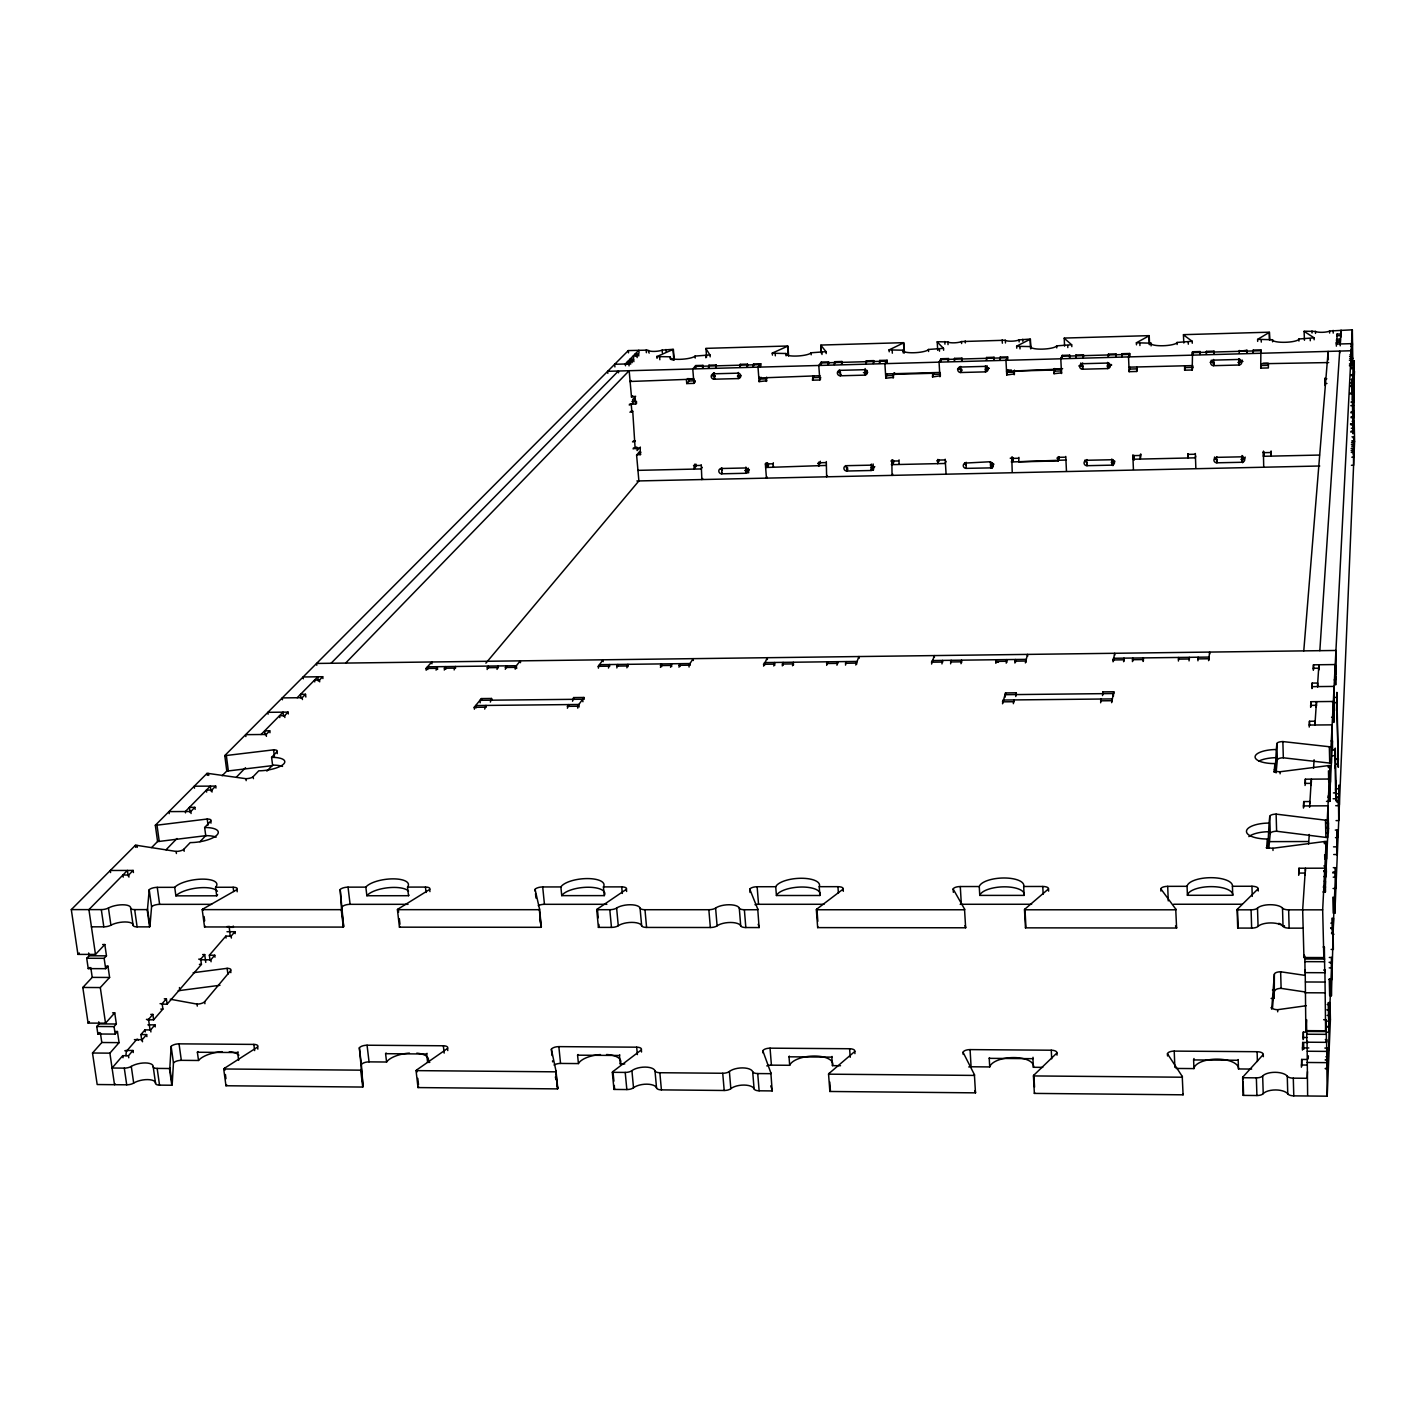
<?xml version="1.0" encoding="UTF-8"?>
<svg xmlns="http://www.w3.org/2000/svg" width="1426" height="1426" viewBox="0 0 1426 1426"><rect width="100%" height="100%" fill="white"/><g stroke="black" fill="none" stroke-linecap="round" stroke-linejoin="round"><path stroke-width="1.5" d="M1327.553 1059.964L1327.731 1069.072L1328.141 1047.682L1327.553 1059.964L1325.128 1059.946M1326.768 1049.5L1329.157 1049.518L1328.836 1021.141L1326.447 1021.141M1327.107 1015.419L1329.46 1015.437L1329.549 1004.51L1327.196 1004.492M1329.21 967.862L1331.492 967.862L1331.563 957.452L1329.299 957.452M1331.118 949.431L1333.346 949.449L1333.043 923.139L1330.814 923.139M1333.221 877.168L1335.36 877.168L1335.413 867.685L1333.292 867.685M1336.055 820.61L1338.729 820.592L1338.444 796.92L1336.447 796.938M1336.911 793.729L1338.907 793.712L1338.961 785.066L1339.388 804.71M1351.224 448.744L1353.381 448.691L1353.292 450.616L1351.153 450.669M1351.509 442.702L1353.63 442.666L1353.559 444.555L1351.42 444.609M1339.067 789.986L1338.39 805.69L1335.716 805.708M1353.363 454.288L1353.72 446.285M1352.008 436.819C1353.72 435.447 1356.162 447.443 1351.812 446.338M1167.537 1055.971L1167.448 1053.796A6.381 2.745 -1.4 0 1 1174.222 1051.105L1257.108 1051.711A6.417 2.763 -0.7 0 1 1263.276 1054.509L1242.973 1076.915A6.524 2.852 -0.7 0 0 1242.634 1077.735L1243.205 1095.382L1256.912 1095.524A6.506 2.87 -0.6 0 0 1263.222 1093.653A13.048 5.757 -0.4 0 1 1275.771 1089.945A13.048 5.757 -0.4 0 1 1287.767 1093.885A6.524 2.87 -0.2 0 0 1293.792 1095.863L1327.196 1096.184L1330.405 1019.519L1330.012 1002.567A6.239 2.585 -0.2 0 0 1328.212 1002.656L1328.622 1019.626A6.239 2.62 -0.1 0 1 1330.405 1019.519M1331.403 995.758L1331.011 979.038A6.114 2.478 -0.2 0 1 1329.264 978.931L1329.656 995.651A6.114 2.513 -0.2 0 0 1331.403 995.758L1333.595 918.184A5.864 2.282 -0.4 0 0 1331.92 918.273L1332.294 934.351A5.864 2.317 -0.3 0 1 1333.97 934.262M1334.861 913.21L1334.486 897.346A5.757 2.192 -0.5 0 1 1332.847 897.257L1333.221 913.121A5.757 2.228 -0.4 0 0 1334.861 913.21L1354.593 441.436L1354.183 421.205L1352.08 421.258M1326.109 1019.715L1325.61 1030.766L1305.842 1030.642L1306.501 1019.608L1306.858 1042.21L1326.465 1042.335L1326.109 1019.715L1323.649 1019.697M1350.689 432.007L1352.864 431.971L1353.024 428.246L1351.349 428.281M1353.096 431.864L1353.007 433.754L1352.026 379.084L1351.937 380.867M1326.465 1042.335L1326.59 1039.572L1325.36 1039.554M1351.919 424.895L1354.023 424.841L1354.272 360.742L1353.167 382.792L1350.422 382.881M1327.196 1096.184L1326.59 1039.572M1354.023 424.841L1354.183 421.205M1335.574 790.361L1335.663 788.418M1335.93 782.589L1336.019 780.664M1352.668 411.027L1353.203 399.53M1353.577 391.259L1354.486 371.295M1336.251 790.913L1335.805 800.681L1334.914 755.709L1332.134 755.727M1337.891 754.265L1338.034 766.047L1338.372 758.757L1336.037 758.775M1352.864 431.971L1352.739 423.665L1350.582 423.718M1353.078 418.032L1353.417 410.421M1304.826 956.008L1305.04 972.657L1324.772 972.728L1324.344 947.024L1323.114 947.024M1349.905 393.843L1352.08 393.79L1352.098 382.845M1324.772 972.728L1324.897 970.072L1323.667 970.072M1334.825 757.58L1335.271 748.115L1336.162 792.892L1333.399 792.909M1336.964 712.626L1336.875 714.39L1336.982 697.385L1334.647 697.421M1352.08 393.79L1349.959 392.934M1353.167 382.792L1352.329 329.816L1329.585 331.01A7.487 1.622 -2 0 1 1322.419 332.311A7.487 1.622 -2 0 1 1315.449 331.42L1304.095 331.206L1304.451 340.261M1335.075 767.954L1335.164 766.029M1335.431 760.308L1335.52 758.418M1325.61 1030.766L1324.897 970.072M1352.454 399.993L1352.971 388.621M1322.954 891.945L1325.378 891.945L1325.467 881.143L1324.273 881.143M1323.756 876.562L1326.144 876.562L1326.376 871.767L1326.233 865.921L1323.863 865.921M1327.143 833.034L1328.301 833.034L1328.533 828.559L1327.998 805.815L1303.417 805.94L1303.471 808.079M1326.501 801.359L1329.888 801.341L1329.959 791.537L1328.836 791.555M1349.388 365.733L1351.563 365.68L1351.652 363.933L1349.495 363.986M1349.406 360.261L1351.848 360.154L1351.919 358.443L1349.78 358.496M1305.503 871.197L1305.432 868.22L1302.669 909.841L1303.934 957.523L1323.827 957.577L1324.344 947.024M1323.827 957.577L1322.668 909.841L1326.162 841.447A6.346 2.335 -0.7 0 0 1324.344 841.554L1272.937 848.256A6.328 2.335 -1 0 1 1266.841 845.957L1267.518 839.005A21.853 7.95 -1.1 0 1 1246.484 831.108A21.853 7.95 -1.1 0 1 1269.087 823.069L1269.746 816.367A6.167 2.228 -1.1 0 1 1276.127 814.121L1325.485 820.182A6.221 2.228 -0.7 0 0 1327.25 820.271L1327.659 837.508A6.203 2.264 -0.7 0 1 1325.895 837.418L1276.609 831.251A6.167 2.246 -1 0 0 1270.245 833.515L1268.819 848.31M1327.25 820.271L1330.048 765.53A5.954 2.05 -0.8 0 0 1328.337 765.619L1280.067 771.751A5.936 2.05 -1.2 0 1 1274.309 769.719L1274.915 763.587A20.552 7.023 -1.2 0 1 1255.094 756.707A20.552 7.023 -1.2 0 1 1276.306 749.506L1276.876 743.57A5.811 1.961 -1.2 0 1 1282.865 741.573L1329.335 746.743A5.847 1.979 -0.9 0 0 1331.011 746.814L1331.385 763.16A5.829 1.996 -0.9 0 1 1329.709 763.088L1283.329 757.794A5.793 1.996 -1.2 0 0 1277.34 759.826L1276.074 772.91M1331.011 746.814L1352.329 329.816M1336.269 665.603L1335.556 679.863L1334.201 679.881M1351.492 361.954L1351.848 354.735L1349.941 354.789M904.137 352.899L903.514 342.917L889.058 349.923L903.05 350.19A12.852 2.816 -3.6 0 0 913.959 352.739A12.852 2.816 -3.6 0 0 928.469 349.477L943.442 348.318L937.221 341.955M1307.482 1071.639L1307.107 1078.288L1293.293 1078.163A6.524 2.852 -0.3 0 1 1287.268 1076.202A13.066 5.704 -0.4 0 0 1275.254 1072.316A13.066 5.704 -0.4 0 0 1262.67 1076.006A6.506 2.834 -0.6 0 1 1256.359 1077.842L1242.634 1077.735M1308.177 1058.912L1308.355 1055.828M1307.624 1095.15L1307.072 1041.657M1306.858 1042.21L1306.929 1040.998M115.292 1031.515L117.449 1031.515L119.071 1042.638L101.799 1042.513L92.512 1053.012L97.182 1084.526L126.718 1084.812A6.292 2.495 -10.1 0 0 133.688 1083.065A12.602 5.009 -10 0 1 147.591 1079.589A12.602 5.009 -10 0 1 155.541 1083.279A6.292 2.495 -9.9 0 0 159.534 1085.133L171.797 1085.239A6.292 2.513 -9.9 0 0 172.189 1084.473L173.455 1062.905L171.138 1046.399A6.203 2.424 -9.6 0 1 179.034 1043.85L253.828 1044.402A6.203 2.442 -9.1 0 1 257.589 1047.04L257.856 1049.126M172.189 1084.473L169.837 1067.735L171.138 1046.399M1305.842 1030.642L1305.2 970.001L1305.04 972.657M1301.403 1067.218L1301.688 1059.429L1306.537 1059.465M1302.437 1050.089L1302.704 1042.442L1308.302 1042.477M1303.061 1039.643L1303.328 1032.085L1306.501 1032.103M1303.934 957.523L1304.077 955.046M1314.915 724.996L1316.465 701.645L1316.572 705.834M1317.464 686.583L1318.907 664.748L1318.997 668.83M1319.834 650.684L1339.691 351.081L1339.727 352.953M1340.155 343.969L1341.064 330.137L1341.135 332.864M1308.622 843.978L1309.246 834.46M1313.542 768.293L1314.095 759.791M1298.694 875.332L1298.979 868.238L1324.807 868.184L1325.378 891.945M1303.417 805.94L1303.738 801.572L1309.852 801.537L1309.906 803.676M1305.075 785.476L1305.325 779.184L1329.353 779.024L1329.888 801.341M1309.228 727.064L1309.46 721.253L1315.164 721.2L1315.271 725.21M1310.637 707.349L1310.851 701.699L1333.328 701.467L1333.809 722.483L1333.863 713.535M1311.973 688.598L1312.17 683.09L1317.695 683.036L1317.784 686.922M1313.275 670.167L1313.471 664.819L1335.217 664.552L1335.681 684.961L1335.734 676.405M1340.19 345.823L1340.262 342.293L1336.465 342.4L1336.34 344.076L1351.616 343.648L1351.848 360.154M1340.422 342.81L1340.476 339.067L1336.679 339.174L1336.572 340.85L1340.369 340.743M1336.982 337.784L1337.053 334.076L1340.814 333.969L1340.868 336.019M1303.774 650.88L1328.123 351.402L1328.319 359.762M1272.438 990.054A21.497 8.895 -0.7 0 1 1273.988 990.036L1272.527 1007.808A21.497 8.895 -0.7 0 1 1270.94 1007.772M1325.128 385.555L1324.95 378.14M1271.119 998.45A21.479 8.93 -0.6 0 1 1274.238 998.378L1274.363 974.225A6.078 2.46 -0.7 0 1 1280.637 971.783L1304.861 975.348M1325.217 384.378L1325.164 378.46M91.424 926.829L103.813 926.829A6.381 2.246 -9.3 0 0 110.925 925.207A12.798 4.51 -9.2 0 1 125.078 921.962A12.798 4.51 -9.2 0 1 133.099 925.224A6.381 2.264 -9.1 0 0 137.11 926.864L149.57 926.882A6.399 2.264 -9.1 0 0 149.962 926.187L151.584 906.722L149.213 889.699A6.31 2.175 -8.8 0 1 157.252 887.346L174.721 887.328A21.996 7.629 -8.6 0 1 202.652 879.129A21.996 7.629 -8.6 0 1 215.576 887.275L233.151 887.257A6.292 2.21 -8.4 0 1 236.93 889.628L237.197 891.767M1271.689 1009.198L1274.363 974.225M149.962 926.187L147.538 908.932L149.213 889.699M1266.181 847.704A21.836 8.003 -1.1 0 0 1267.785 847.721L1269.087 823.069M1273.65 771.84A20.534 7.077 -1.2 0 0 1275.147 771.84L1276.306 749.506M1149.32 344.646L1148.982 335.876L1136.397 342.775L1150.978 343.185A13.066 2.87 -2.6 0 0 1163.153 345.734A13.066 2.87 -2.6 0 0 1177.056 342.454L1192.154 341.277L1183.509 334.896M1271.208 451.24L1270.869 456.16L1270.94 451.258M1263.703 466.498L1263.383 451.258M1262.901 452.488L1263.846 452.47L1263.276 456.302L1319.496 455.054M1268.427 363.256L1268.374 367.944L1260.727 368.14L1260.887 349.851L1253.258 350.065L1253.169 352.988M1260.727 368.14L1261.137 364.379M1260.727 363.755L1328.693 362.56M1208.588 660.648L1209.658 652.074L1209.729 653.964M1245.201 457.086A2.834 2.727 4.7 0 1 1242.492 459.368L1241.993 462.274L1216.824 462.808A2.834 2.727 6.7 0 1 1213.918 460.17A2.834 2.727 6.7 0 1 1216.645 457.39L1216.788 456.641M1242.046 455.518L1241.993 462.256A2.834 2.727 4.8 0 0 1244.755 459.493A2.834 2.727 4.8 0 0 1241.832 456.819L1216.645 457.354L1216.824 462.808L1217.091 461.543M1197.929 660.791L1198.161 657.208L1198.232 659.097M1189.052 660.898L1189.302 657.333L1189.373 659.222M1239.158 351.295L1246.93 350.243L1246.823 353.167M1239.568 358.764L1238.98 365.02L1213.597 365.68A2.852 2.781 4.5 0 1 1210.656 363.006A2.852 2.781 4.5 0 1 1213.419 360.154L1213.562 359.477M1238.98 358.621L1238.98 365.003A2.87 2.781 2 0 0 1241.761 362.168A2.87 2.781 2 0 0 1238.82 359.459L1213.401 360.136L1213.597 365.68L1214.239 362.864M1178.411 661.022L1178.678 657.457L1178.749 659.347M772.446 355.092L772.286 353.095L787.58 346.233L788.257 355.502M1195.844 467.995L1195.327 453.504M1195.701 456.035L1195.291 457.835L1132.761 459.243L1133.848 455.589M1143.028 661.468L1143.331 657.903L1143.438 660.719M1206.307 354.29L1206.432 351.366L1214.007 351.152L1213.882 354.076M1188.411 454.252L1187.769 458.031L1187.805 453.682M1132.422 661.593L1132.761 658.028L1132.868 660.862M1123.617 661.7L1123.955 658.135L1124.062 660.969M1184.649 365.84L1184.614 370.19L1192.189 369.994L1192.546 351.741L1200.122 351.545L1199.979 354.468M1111.638 702.661L1113.777 691.753L1102.904 691.877L1102.53 695.585M1192.189 369.994L1192.849 367.373L1185.291 367.569L1184.614 370.19M1192.225 365.609L1129.267 367.159M1113.046 661.824L1114.669 653.286L1114.758 655.158M1100.658 702.768L1101.05 699.025L1101.139 700.968M1140.996 454.199L1140.247 459.101L1140.461 454.217M1133.42 469.368L1132.832 454.93M1016.756 348.194L1016.649 346.161L1030.125 339.281L1030.606 348.675M1269.479 339.905L1269.265 332.436L1257.625 339.335L1272.509 339.744A13.208 2.888 -2.1 0 0 1285.307 342.293A13.208 2.888 -2.1 0 0 1298.908 338.996L1314.077 337.819L1304.22 331.42M1111.817 458.994L1111.817 465.143L1086.986 465.696A2.799 2.692 16.9 0 1 1084.063 463.076A2.799 2.692 16.9 0 1 1086.737 460.313L1086.986 459.564M1121.977 356.625L1122.191 353.701L1129.695 353.488L1128.536 356.946L1129.142 371.687L1136.7 371.473L1137.217 369.851M1136.754 367.142L1136.7 371.473M1129.142 371.687L1129.945 367.231M1013.369 703.678L1013.868 699.934L1013.975 701.877M1002.514 703.784L1005.508 692.929L1016.275 692.804L1015.775 696.512M1025.383 662.912L1027.54 654.391L1027.629 656.263M1087.289 464.787L1086.986 465.714L1086.737 460.277L1111.585 459.742A2.816 2.709 15 0 1 1114.508 462.398A2.816 2.709 15 0 1 1111.817 465.161L1112.743 462.238A2.799 2.692 14.9 0 0 1114.865 461.222M1014.902 663.037L1015.401 659.489L1015.544 662.306M1006.203 663.143L1006.685 659.596L1006.845 662.413M1108.198 356.999L1108.43 354.094L1115.934 353.88L1115.702 356.803M1108.804 363.024L1107.645 368.585L1082.584 369.227A2.834 2.745 18.6 0 1 1079.642 366.571A2.834 2.745 18.6 0 1 1082.334 363.737L1082.655 362.917M1107.645 362.382L1107.645 368.55A2.834 2.763 15.9 0 0 1110.355 365.733A2.834 2.763 15.9 0 0 1107.414 363.06L1082.334 363.719L1082.584 369.227L1083.029 368.086M1066.452 470.83L1065.757 456.445M995.758 663.268L996.257 659.739L996.418 662.537M1065.935 460.028L1011.319 461.971L1012.977 458.156L1010.214 458.209M1018.913 457.372L1018.717 461.864L1058.235 460.937L1059.268 456.944M1058.235 460.937L1058.342 456.623M960.999 663.696L961.552 660.167L961.694 662.502M1075.703 357.908L1075.97 354.985L1083.439 354.789L1083.207 357.694M950.607 663.821L951.178 660.291L951.285 662.163M1054.474 368.568L1054.028 373.701L1061.782 372.846M941.944 663.928L942.533 660.398L942.639 662.27M1061.514 373.505L1060.801 358.782L1062.263 355.377L1069.732 355.163L1069.482 358.069M1061.675 368.995L1006.542 371.295L1007.166 369.994M931.57 664.053L934.28 655.586L934.387 657.439M1060.801 358.817L1061.907 356.25L1129.41 354.379L1129.499 356.447M1054.028 373.701L1055.008 368.585M1012.21 472.024L1011.765 456.997M990.41 462.487A2.781 2.674 24 0 1 993.316 465.126A2.781 2.674 24 0 1 990.713 467.888L966.168 468.37A2.781 2.674 25.6 0 1 963.263 465.803A2.781 2.674 25.6 0 1 965.865 463.04L990.731 461.721M999.911 359.994L1000.232 357.088L1007.647 356.892L1005.954 360.297L1006.738 374.949L1014.581 373.933M966.168 468.37L966.204 462.274M1014.189 374.753L1014.456 370.118M1006.738 374.949L1007.879 370.065M855.778 664.997L858.933 656.513L859.058 658.384M946.044 473.485L945.188 459.208M946.133 461.311L945.046 463.468L891.357 464.662L893.532 460.848L891.25 460.901M845.493 665.122L846.206 661.611L846.331 663.464M836.937 665.229L837.65 661.717L837.775 663.571M986.293 360.368L986.632 357.48L994.047 357.266L993.726 360.172M939.128 459.921L937.702 463.682L937.862 459.386M987.077 365.68L985.455 371.865L960.696 372.525A2.816 2.709 29.7 0 1 957.755 369.869A2.816 2.709 29.7 0 1 960.375 367.052L960.732 366.411M985.491 365.733L985.455 371.865A2.816 2.727 27.7 0 0 988.093 369.049A2.816 2.727 27.7 0 0 985.152 366.375L960.375 367.052L960.696 372.525L961.855 370.421M826.67 665.354L827.401 661.842L827.526 663.696M792.517 665.764L793.284 662.27L793.498 665.033M954.208 361.259L954.582 358.372L961.962 358.158L961.605 361.063M892.747 474.109L892.052 475.411L891.838 459.867M899.057 463.806L899.04 459.885M782.286 665.889L783.088 662.395L783.284 665.158M932.693 372.649L932.533 376.945L940.483 375.769M773.783 665.995L774.585 662.502L774.799 665.265M939.912 376.749L939.057 362.151L941.035 358.746L948.415 358.532L948.058 361.438M940.073 372.453L885.992 373.915M932.533 376.945L933.959 372.97M763.57 666.12L767.241 657.671L767.384 659.543M871.339 464.092L871.054 470.491L846.812 471.026A2.763 2.638 32.2 0 1 843.907 468.441A2.763 2.638 32.2 0 1 846.438 465.714L846.812 471.026L847.81 469.404M1016.631 346.322L1030.927 346.589A12.959 2.852 -3.1 0 0 1042.477 349.12A12.959 2.852 -3.1 0 0 1056.666 345.858L1071.639 344.753L1064.259 338.301M879.343 363.327L879.771 360.439L887.097 360.243L884.886 363.666L885.813 378.229L893.585 377.373M893.175 378.033L893.87 372.935M827.419 475.553L826.634 476.837L826.314 461.543M885.813 378.229L887.382 374.272M826.331 465.429L765.637 467.496L768.329 463.7L766.083 463.753M689.079 667.047L688.918 665.193L693.179 658.652L693.339 660.488M820.324 461.258L818.631 466.338L818.845 462.06M678.972 667.172L679.899 663.678L680.131 666.441M866.955 370.314L864.744 375.145L840.306 375.787A2.799 2.674 36.8 0 1 837.365 373.166A2.799 2.674 36.8 0 1 839.932 370.368L840.306 375.787L841.304 374.325M670.541 667.261L671.486 663.785L671.717 666.548M865.885 363.701L866.331 360.814L873.657 360.618L873.229 363.505M865.154 368.55L864.744 375.127A2.799 2.692 35.6 0 0 867.329 372.346A2.799 2.692 35.6 0 0 864.388 369.708L839.932 370.35M660.452 667.386L661.397 663.91L661.646 666.673M773.587 466.284L772.839 467.354L773.32 462.737M767.206 477.05L766.439 478.156L765.37 463.967L766.243 462.719M626.87 667.814L627.868 664.338L628.082 666.619M834.192 364.575L834.656 361.705L841.964 361.491L841.5 364.379M812.856 375.769L812.517 380.189L819.825 379.993L820.645 378.853M616.816 667.938L617.832 664.463L617.993 666.281M820.021 375.698L758.828 377.997L759.47 377.177M577.762 708.134L577.583 706.244L583.947 697.474L573.626 697.581L572.539 701.218M608.456 668.028L609.472 664.552L609.651 666.388M819.825 379.993L818.791 365.466L821.287 362.061L828.577 361.865L828.114 364.753M812.517 380.189L814.282 375.787M598.421 668.152L598.26 666.316L603.038 659.792L603.216 661.628M745.887 467.068L745.655 473.272L721.716 473.806L721.823 467.781M567.388 708.241L568.493 704.587L568.671 706.476M722.251 473.075L721.716 473.824A2.763 2.602 37.1 0 1 718.811 471.24A2.763 2.602 37.1 0 1 721.289 468.512L745.228 467.978A2.763 2.602 36.3 0 1 748.133 470.58A2.763 2.602 36.3 0 1 745.655 473.289L747.723 470.402A2.745 2.602 36.3 0 0 749.381 469.796M673.874 360.029L672.983 349.513L656.798 356.589L670.238 356.785A12.727 2.745 -4.5 0 0 679.988 359.334A12.727 2.745 -4.5 0 0 695.05 356.09L709.916 354.931L705.888 348.568M702.679 478.476L701.859 479.582L701.253 464.716M702.234 467.336L700.986 468.94L637.654 470.366M752.981 366.821L753.516 363.951L760.753 363.755L758.008 367.177L759.095 381.633L766.885 380.778M766.6 377.177L766.368 381.437M759.095 381.633L761.021 377.23M695.888 464.074L696.066 466.284L693.82 469.136L694.658 464.181M484.697 709.078L485.927 705.442L486.123 707.332M474.412 709.185L474.216 707.314L481.346 698.58L491.56 698.473L490.348 702.073M515.232 669.186L515.053 667.35L520.312 660.844L520.508 662.662M505.303 669.293L506.444 665.853L506.64 667.671M740.789 375.484L738.258 378.585L714.123 379.209A2.781 2.638 41.4 0 1 711.2 376.607A2.781 2.638 41.4 0 1 713.695 373.826L714.515 372.828M497.032 669.4L498.191 665.942L498.387 667.76M739.702 367.195L740.254 364.325L747.491 364.129L746.939 366.999M738.383 372.489L738.258 378.55A2.781 2.656 40.7 0 0 740.771 375.804A2.781 2.656 40.7 0 0 737.848 373.166L713.695 373.808L714.123 379.209L715.086 378.068M487.122 669.525L488.298 666.067L488.476 667.885M170.282 999.234L197.02 1004.1A6.007 2.282 -9.2 0 0 204.649 1001.694L230.62 970.678A5.847 2.175 -8.8 0 0 227.126 968.325L193.152 972.728M485.892 663.161L638.884 480.936L636.602 455.09L639.026 452.292L641.023 452.238M115.185 1083.92L114.508 1084.705L109.891 1053.154L119.071 1042.638M128.768 1057.789L128.465 1055.721L132.957 1050.481L125.809 1050.427M142.511 1041.764L142.226 1039.697L146.611 1034.581L140.942 1034.545L141.816 1040.677M150.906 1031.961L150.621 1029.928L154.953 1024.866L147.912 1024.831M211.066 961.766L210.816 959.805L214.738 955.224L209.355 955.224L210.014 960.09M231.386 938.058L231.137 936.133L234.916 931.713L226.984 931.713M636.602 455.09L640.916 454.128M128.465 1055.721L122.725 1055.668L112.066 1068.021L124.294 1068.127A6.31 2.46 -10 0 0 131.281 1066.398A12.62 4.955 -9.9 0 1 145.22 1062.94A12.62 4.955 -9.9 0 1 153.17 1066.577A6.292 2.478 -9.8 0 0 157.163 1068.413L169.444 1068.52A6.31 2.495 -9.8 0 0 169.837 1067.735M126.058 1055.757A5.223 2.032 -87.3 0 1 126.13 1053.172A3.565 1.39 -87.3 0 1 126.95 1050.73L136.522 1039.661A4.545 1.747 -87.4 0 1 138.322 1040.178M140.942 1034.545L144.953 1029.893L150.621 1029.928M147.324 1019.786L153.634 1019.822L162.903 1009.073L162.154 1003.69L166.379 998.806L164.293 998.806M161.922 1004.154L167.127 1004.171L201.44 964.386L200.727 959.145L204.702 954.564L202.67 954.564M209.355 955.224L225.825 936.133L231.137 936.133M150.087 1030.267L148.536 1019.412L152.867 1014.403L150.764 1014.403M230.263 936.508L229.176 926.312M454.145 669.935L455.357 666.477L455.554 668.295M708.419 368.068L708.989 365.199L716.191 364.985L715.62 367.855M687.742 378.532L686.441 379.976L686.744 383.576L693.945 383.38L695.228 381.918M638.705 448.709L637.101 450.563L636.78 447.033L633.144 448.94M640.167 455.001L640.292 447.051M444.27 670.06L445.5 666.602L445.785 669.329M694.23 379.12L629.811 381.491M686.744 383.576L689.025 380.974L688.829 378.514M436.053 670.149L437.283 666.708L437.586 669.436M693.945 383.38L692.769 368.96L695.799 365.555L702.982 365.359L702.412 368.229M112.583 1012.852L114.74 1012.852L116.362 1024.011L99.071 1023.904L96.754 1026.488L97.859 1033.993L115.167 1034.117L117.449 1031.515M635.158 448.887L632.734 411.241L630.72 411.294M96.754 1026.488L114.08 1026.595L116.362 1024.011M426.196 670.273L426 668.455L431.775 661.985L431.971 663.785M105.791 966.186L107.966 966.186L109.606 977.452L92.227 977.38L82.815 987.469L88.091 1023.084L105.524 1023.191L114.74 1012.852M97.859 1033.993L99.16 1032.549M88.091 1023.084L89.41 1021.622M629.9 412.185L632.734 411.241M82.815 987.469L100.301 987.558L109.606 977.452M629.436 404.235L635.693 404.075L636.762 402.916M629.276 405.055L632.93 403.219L632.609 399.654L634.249 397.907L634.57 401.455M102.654 944.529L104.829 944.529L106.469 955.848L89.072 955.794L86.719 958.272L88.234 968.628L105.649 968.682L107.966 966.186M772.232 353.238L785.958 353.505A12.781 2.781 -4 0 0 796.278 356.054A12.781 2.781 -4 0 0 811.073 352.792L825.993 351.652L820.877 345.288L821.429 353.238M345.645 663.072L629.169 370.707L631.486 397.016L635.675 396.268M86.719 958.272L104.151 958.325L106.469 955.848M631.486 397.016L632.716 395.697M88.234 968.628L89.268 967.541M206.253 835.618L159.249 841.411A5.954 1.979 -8.5 0 1 157.573 841.5L155.327 825.28A5.954 1.943 -8.4 0 0 157.003 825.173L207.216 819.023A5.936 1.961 -8.2 0 1 210.727 821.109L204.649 827.49A21.051 7.005 -8.3 0 1 217.002 834.976A21.051 7.005 -8.3 0 1 190.211 842.606L183.901 849.201A6.096 2.05 -8.4 0 1 176.129 851.429L136.914 845.368A6.078 2.014 -8.7 0 0 135.399 845.279L71.3 909.61L77.931 954.386L95.471 954.422L104.829 944.529M199.961 841.732L205.736 835.636L204.649 827.49M266.876 771.127L272.58 765.12L271.6 757.366L277.018 751.68A5.579 1.747 -7.5 0 0 273.578 749.844L226.342 755.495A5.597 1.747 -7.7 0 1 224.773 755.584L226.787 771.02L222.117 775.762M630.114 381.508L631.041 380.528M155.327 825.28L207.02 773.391A5.704 1.8 -7.9 0 1 208.463 773.462L245.932 778.685A5.704 1.818 -7.7 0 0 253.151 776.671L258.748 770.824A19.75 6.257 -7.6 0 0 283.721 763.944A19.75 6.257 -7.6 0 0 271.6 757.366M77.931 954.386L79.268 952.978M166.04 849.789L176.967 838.506M236.306 777.241L245.539 767.705M123.224 877.133L122.921 875.029L128.661 875.011L133.135 870.43L133.438 872.534M169.231 813.622L168.945 811.608L190.817 811.501L194.863 807.348L195.13 809.362M206.663 792.09L206.396 790.111L211.779 790.075L215.683 786.082L215.95 788.061M245.86 736.547L245.629 734.657L266.199 734.461L269.764 730.825L269.995 732.732M279.799 717.563L279.567 715.692L284.63 715.638L288.07 712.109L288.302 713.98M282.455 699.756L282.223 697.902L302.187 697.688L305.521 694.284L305.859 697.047M314.772 681.913L314.558 680.095L319.46 680.042L322.704 676.726L322.918 678.544M614.909 366.945L614.659 364.272L628.884 363.88L630.506 362.204L630.684 364.2M628.634 362.774L628.456 360.778L632.003 360.671L633.625 359.031L633.857 361.669M633.643 357.676L633.465 355.698L636.976 355.591L638.581 353.969L638.759 355.947M151.637 847.561L158.429 840.627M261.047 734.515L283.025 712.162L283.507 716.155M297.196 697.742L317.802 676.797L318.319 681.093M331.099 663.25L618.403 371.01L618.563 372.81M224.773 755.584L628.313 350.582L647.832 350.119L649.169 353.131M1071.639 344.753L1071.853 346.643M1303.15 928.148L1289.14 928.148A6.631 2.602 -0.7 0 1 1283.026 926.401A13.262 5.205 -0.9 0 0 1270.851 922.925A13.262 5.205 -0.9 0 0 1258.071 926.365A6.613 2.585 -1 0 1 1251.654 928.094L1237.715 928.076L1237.126 909.824A6.631 2.567 -1.1 0 1 1237.483 909.093L1258.195 888.737A6.524 2.495 -1.1 0 0 1251.939 886.259L1232.438 886.277A22.709 8.645 -1.4 0 0 1210.941 877.685A22.709 8.645 -1.4 0 0 1187.074 886.312L1167.698 886.348A6.488 2.478 -1.7 0 0 1160.817 888.826L1160.907 891.072M1167.448 1053.796L1182.243 1076.398L1183.081 1094.812L1034.367 1093.403L1033.44 1075.935A6.417 2.799 -2.6 0 1 1033.886 1075.133L1056.916 1052.976A6.328 2.709 -2.5 0 0 1051.265 1050.213L970.072 1049.607A6.292 2.692 -3.3 0 0 963.049 1052.281L963.192 1054.438M1160.817 888.826L1175.737 909.075L1176.593 928.023L1025.472 927.845L1024.492 909.788A6.524 2.531 -2.8 0 1 1024.973 909.057L1048.502 888.915A6.417 2.442 -2.7 0 0 1042.763 886.473L1023.672 886.491A22.388 8.503 -3 0 0 1004.011 877.988A22.388 8.503 -3 0 0 979.252 886.526L960.286 886.544A6.399 2.424 -3.3 0 0 953.138 889.004L953.352 892.337M974.724 1090.605L975.455 1092.031A6.381 2.816 -3.3 0 1 975.491 1092.851L829.861 1091.478L828.559 1074.17A6.346 2.745 -4.5 0 1 829.13 1073.386L854.78 1051.479A6.257 2.674 -4.3 0 0 849.611 1048.734L770.058 1048.163A6.239 2.638 -5 0 0 762.821 1050.802L762.981 1052.923M770.717 1085.881L772.25 1090.124A6.31 2.745 -5.1 0 1 772.179 1090.926L759.131 1090.801A6.31 2.745 -5.2 0 1 754.087 1088.894A12.62 5.49 -5.4 0 0 744.051 1085.061A12.62 5.49 -5.4 0 0 730.825 1088.662A6.292 2.727 -5.5 0 1 724.194 1090.48L661.414 1089.874A6.292 2.709 -6 0 1 656.548 1087.967A12.602 5.419 -6.2 0 0 646.851 1084.17A12.602 5.419 -6.2 0 0 633.518 1087.753A6.274 2.692 -6.3 0 1 626.834 1089.553L613.964 1089.428L612.324 1072.316A6.31 2.674 -6.4 0 1 612.984 1071.532L641.344 1049.892A6.203 2.602 -6.2 0 0 636.691 1047.183L558.849 1046.631A6.203 2.567 -6.8 0 0 551.363 1049.233L552.005 1055.543M964.867 925.759L965.598 927.043A6.488 2.531 -3.3 0 1 965.634 927.791L817.668 927.613L816.349 909.752A6.453 2.478 -4.4 0 1 816.92 909.022L843.158 889.093A6.346 2.406 -4.3 0 0 837.935 886.669L819.237 886.687A22.156 8.324 -4.5 0 0 801.323 878.273A22.156 8.324 -4.5 0 0 775.726 886.722L757.135 886.74A6.328 2.371 -4.9 0 0 749.773 889.182L750.023 892.48M551.363 1049.233L556.015 1071.051L557.744 1088.109A6.292 2.674 -7 0 1 557.566 1088.894L418.014 1087.575L416.053 1070.623A6.292 2.602 -8 0 1 416.802 1069.857L447.55 1048.449A6.185 2.531 -7.7 0 0 443.343 1045.775L367.052 1045.222A6.185 2.495 -8.3 0 0 359.352 1047.807L363.024 1086.273A6.274 2.602 -8.5 0 1 362.739 1087.058L225.968 1085.756L223.704 1068.983A6.31 2.513 -9.4 0 1 224.559 1068.217L257.589 1047.04M758.151 924.28L759.167 926.829A6.417 2.478 -4.9 0 1 759.095 927.56L745.834 927.542A6.417 2.478 -5 0 1 740.718 925.848A12.834 4.955 -5.1 0 0 730.575 922.479A12.834 4.955 -5.1 0 0 717.1 925.83A6.399 2.46 -5.3 0 1 710.344 927.506L646.584 927.435A6.381 2.442 -5.7 0 1 641.664 925.741A12.798 4.884 -5.9 0 0 631.861 922.39A12.798 4.884 -5.9 0 0 618.278 925.724A6.381 2.424 -6 0 1 611.469 927.399L598.403 927.381L596.71 909.699A6.399 2.406 -6 0 1 597.405 908.986L626.406 889.289A6.31 2.335 -5.8 0 0 621.718 886.883L603.43 886.901A22.014 8.11 -6.1 0 0 587.334 878.576A22.014 8.11 -6.1 0 0 560.881 886.936L542.7 886.954A6.292 2.317 -6.4 0 0 535.071 889.361L535.303 891.535M535.071 889.361L539.527 908.986L541.327 926.597A6.381 2.406 -6.6 0 1 541.131 927.31L399.44 927.167L397.426 909.663A6.399 2.335 -7.4 0 1 398.211 908.968L429.689 889.45L429.939 891.624M429.689 889.45A6.292 2.282 -7.2 0 0 425.465 887.079L407.533 887.097A21.978 7.879 -7.4 0 0 393.059 878.862A21.978 7.879 -7.4 0 0 365.84 887.132L348.033 887.15A6.292 2.246 -7.7 0 0 340.19 889.539L343.648 926.383A6.381 2.335 -7.9 0 1 343.345 927.096L204.542 926.953L202.207 909.628A6.399 2.264 -8.6 0 1 203.08 908.932L236.93 889.628M937.72 350.386L937.203 341.723L947.88 341.937A7.29 1.586 -3.4 0 0 954.065 342.828A7.29 1.586 -3.4 0 0 961.498 341.563L1005.259 340.244A7.308 1.586 -3.2 0 0 1011.64 341.188A7.308 1.586 -3.2 0 0 1019.037 339.905L1030.392 339.049L1030.855 348.425M648.937 350.511A7.183 1.533 -4.6 0 0 654.498 351.402A7.183 1.533 -4.6 0 0 662.145 350.136L673.357 349.281L674.231 359.798L671.931 359.869M1271.618 1007.077A6.221 2.585 -0.6 0 0 1277.643 1009.697L1306.127 1005.74M178.214 990.607A5.864 2.192 -9.2 0 0 179.854 990.517L219.978 985.277M226.787 771.02A5.579 1.765 -7.8 0 0 228.356 770.931L272.58 765.602M638.581 353.969L635.069 354.058L635.247 356.037M1336.928 335.716L1340.707 335.609L1340.761 337.677M633.625 359.031L630.096 359.12L630.292 361.438M1351.456 340.796C1353.292 341.598 1352.115 349.334 1351.153 349.798M630.506 362.204L626.959 362.311L627.137 364.307M1351.278 344.29L1352.169 340.636L1352.276 346.268L1350.868 346.197M892.943 374.396L932.301 373.291M1349.602 356.518L1351.759 356.464M1350.796 358.3L1352.9 358.247M712.109 375.894L715.264 375.804M837.686 372.471L840.413 372.4M957.506 369.209L961.659 369.102M987.238 368.407L989.074 368.354M1078.805 365.912L1083.011 365.787M1108.893 365.092L1111.71 365.003M1210.121 362.329L1214.382 362.222M1239.657 361.527L1242.991 361.438M737.385 376.072L740.397 376.001M863.425 372.649L866.473 372.56A2.781 2.674 35.7 0 0 867.721 372.222M985.241 369.298L986.792 369.263A2.799 2.709 27.7 0 0 988.895 368.193M1107.022 366.019L1108.59 365.983A2.816 2.745 15.8 0 0 1111.014 364.414M1237.911 362.454L1239.497 362.418A2.852 2.763 1.8 0 0 1242.224 360.083M688.598 378.799L693.036 378.692M1006.97 370.172L1011.408 370.047M1053.707 368.906L1062.62 368.657M1262.99 363.22L1267.447 363.113M1013.993 371.081L1053.85 370.029M1350.636 361.687L1352.739 361.634M689.025 380.974L695.318 380.813M761.163 379.031L766.6 378.888M814.406 377.587L820.77 377.427M887.471 375.626L893.442 375.466M934.03 374.343L940.483 374.165M1008.004 372.346L1014.492 372.168M1055.133 371.099L1061.657 370.92M1130.016 369.067L1137.075 368.871M1261.172 365.519L1268.302 365.341M1350.814 368.086L1352.935 368.033L1350.778 368.96M1350.957 374.735L1353.06 374.681M1350.903 375.591L1353.024 375.537M1324.897 378.799L1326.822 378.763M1351.224 379.369L1353.327 379.316L1353.791 402.043L1350.992 402.114M631.896 401.579L636.566 401.455M1325.289 383.541L1326.964 383.487M1350.279 385.573L1351.973 385.519M1349.762 386.428L1351.919 386.357M1350.832 405.679L1353.63 405.608M1351.01 411.971L1353.827 411.9L1350.975 412.88M1351.117 416.82L1353.916 416.749M1351.064 417.729L1353.88 417.658M633.34 440.919L635.354 440.884M632.52 441.846L634.534 441.793M1350.547 424.645L1352.704 424.591M633.304 448.085L639.543 447.924M1351.224 431.115L1352.9 431.08M1351.83 440.83L1353.951 440.777L1354.058 446.195L1354.13 436.802M1352.508 441.472L1354.593 441.436M1352.115 442.327L1354.219 442.167L1354.147 436.891M1351.492 448.245L1353.63 448.192M1056.862 458.12L1059.322 458.067M693.535 465.589L700.701 465.429M765.37 463.967L772.571 463.806M818.381 462.773L825.618 462.612M891.125 461.115L898.433 460.955M937.488 460.099L944.832 459.938M1011.141 458.423L1018.538 458.263M1058.056 457.336L1065.489 457.176M1132.618 455.643L1140.105 455.482M1187.644 454.395L1195.166 454.234M1263.169 452.684L1270.762 452.523M936.739 460.865L939.181 460.812M817.633 463.539L820.485 463.468M1351.313 452.399L1353.452 452.345M846.438 465.678L870.698 465.161A2.763 2.638 31 0 1 873.603 467.781A2.763 2.638 31 0 1 871.054 470.509L872.73 467.603A2.763 2.638 31 0 0 874.798 466.605M744.746 470.491L747.741 470.42L747.919 472.719M871.233 467.675L872.748 467.639L872.89 469.938M1111.193 462.309L1112.743 462.274L1112.886 465.625M1240.923 459.404L1242.492 459.368M990.482 465.036L992.015 465.001A2.781 2.674 24 0 0 993.922 464.163M1351.812 457.211L1353.934 457.176L1353.63 442.666M636.887 480.972L1319.745 465.999M1351.438 465.304L1353.595 465.25L1353.381 448.691M426 668.455L435.857 668.331M444.074 668.241L453.949 668.117M486.926 667.707L496.836 667.582M505.125 667.475L515.053 667.35M598.26 666.316L608.278 666.192M616.656 666.102L626.709 665.978M660.291 665.55L670.38 665.425M678.812 665.318L688.918 665.193M763.427 664.284L773.641 664.142M782.143 664.053L792.375 663.91M826.527 663.5L836.795 663.375M845.368 663.268L855.653 663.126M931.445 662.199L941.837 662.074M950.5 661.967L960.892 661.824M995.651 661.397L1006.096 661.272M1014.813 661.165L1025.276 661.04M1112.957 659.953L1123.528 659.81M1132.351 659.703L1142.939 659.578M1178.339 659.133L1188.981 659.008M1197.858 658.901L1208.535 658.759M996.328 662.234L998.485 662.217M322.704 676.726L303.096 676.976L303.31 678.794M1313.239 668.259L1318.676 668.188L1318.729 670.113M305.521 694.284L300.547 694.337L300.993 698.027M1311.92 686.655L1334.094 686.405L1334.38 710.808L1334.273 705.603M474.216 707.314L484.501 707.207M567.192 706.351L577.583 706.244M1002.407 701.842L1013.262 701.735M1100.569 700.826L1111.549 700.719M288.07 712.109L267.874 712.323L268.106 714.194M1332.365 702.002L1334.451 701.984L1333.684 717.242L1331.581 717.26M1334.38 702.644L1336.732 702.626L1338.319 767.331L1336.875 692.359L1336.822 700.843M1310.583 705.371L1316.216 705.317L1316.269 707.296M269.764 730.825L264.63 730.878L265.111 734.675M1309.175 725.05L1332.134 724.854L1332.437 750.165L1332.312 744.8M1331.064 740.932L1332.508 740.914L1329.745 795.779L1328.248 795.779M1332.419 750.058L1335.199 750.04M1335.788 764.247L1338.123 764.229M215.683 786.082L194.239 786.207L194.506 788.186M1305.022 783.391L1311.047 783.355L1311.1 785.441M1336.804 788.792L1338.8 788.792M1327.856 797.116L1330.084 797.098M1333.132 798.756L1335.895 798.756M1336.269 800.735L1338.283 800.717M194.863 807.348L189.408 807.383L190.086 812.41M1336.554 801.893L1338.551 801.893L1338.444 796.92M1326.857 822.891L1328.39 822.891L1325.235 886.027L1323.613 886.027M1327.018 827.347L1328.176 827.347L1328.301 833.034M1327.374 828.577L1328.533 828.559M1335.306 830.075L1337.428 830.11L1336.804 854.744L1337.374 829.789L1337.535 837.65L1335.485 837.65M1268.177 841.643L1308.266 841.518M1333.524 846.848L1336.643 846.848L1336.822 854.513L1333.702 854.53M133.135 870.43L110.283 870.484L110.586 872.569M1323.613 870.698L1326.002 870.68L1326.144 876.562M1323.988 871.767L1326.376 871.767M1333.096 871.946L1335.235 871.928M1298.64 873.086L1305.111 873.068L1305.164 875.314M1332.704 872.908L1335.538 872.89L1332.971 933.192L1331.474 933.192M1323.203 887.061L1325.61 887.043M1333.06 888.505L1335.895 888.505L1335.413 867.685M174.721 887.328L175.879 895.849L216.716 895.813A21.978 7.683 -8.6 0 0 217.59 894.619M365.84 887.132L366.874 895.742L408.531 895.706A21.96 7.932 -7.4 0 0 408.923 895.1M560.881 886.936L561.737 895.635L604.25 895.617L603.43 886.901M775.726 886.722L776.421 895.51L819.879 895.492L819.237 886.687M979.252 886.526L979.769 895.403L1024.153 895.385L1023.672 886.491M1187.074 886.312L1187.412 895.296L1232.724 895.278L1232.438 886.277M151.584 906.722A6.292 2.21 -8.9 0 1 159.623 904.351L211.654 904.334M342.276 906.722A6.274 2.282 -7.7 0 1 350.101 904.334L408.032 904.316M538.244 905.617A6.292 2.335 -6.4 0 1 544.447 904.316L606.852 904.298M754.978 904.69A6.328 2.406 -4.9 0 1 758.543 904.298L824.032 904.28M960.179 904.316A6.381 2.46 -3.3 0 1 961.338 904.28L1031.64 904.262M1173.634 904.244L1241.939 904.244M71.3 909.61L101.317 909.61A6.399 2.21 -9.2 0 0 108.429 908.005A12.816 4.456 -9.1 0 1 122.636 904.779A12.816 4.456 -9.1 0 1 130.639 908.005A6.399 2.228 -9 0 0 134.668 909.61L147.145 909.61A6.399 2.246 -9 0 0 147.538 908.932M202.207 909.628L341.224 909.663A6.399 2.317 -7.8 0 0 341.527 908.95L340.19 889.539M397.426 909.663L539.331 909.699A6.399 2.389 -6.5 0 0 539.527 908.986M596.71 909.699L609.793 909.699A6.399 2.406 -5.9 0 0 616.62 908.041A12.816 4.831 -5.8 0 1 630.239 904.744A12.816 4.831 -5.8 0 1 640.042 908.059A6.399 2.406 -5.7 0 0 644.98 909.717L708.847 909.717A6.417 2.424 -5.2 0 0 715.602 908.059A12.852 4.902 -5.1 0 1 729.096 904.744A12.852 4.902 -5.1 0 1 739.274 908.059A6.417 2.442 -5 0 0 744.372 909.735L757.669 909.735A6.435 2.46 -4.9 0 0 757.741 909.022L749.773 889.182M816.349 909.752L964.564 909.77A6.488 2.513 -3.3 0 0 964.529 909.039L953.138 889.004M1024.492 909.788L1175.897 909.806A6.595 2.549 -1.7 0 0 1175.737 909.075M1237.126 909.824L1251.083 909.824A6.613 2.567 -1.1 0 0 1257.5 908.112A13.28 5.151 -0.9 0 1 1270.316 904.708A13.28 5.151 -0.9 0 1 1282.509 908.112A6.649 2.567 -0.8 0 0 1288.641 909.841L1322.668 909.841M226.966 926.579L228.944 926.579M1330.618 927.773L1332.829 927.773M228.463 927.31L233.401 927.328L233.24 926.044M1330.939 928.558L1333.167 928.558L1333.043 923.139M1304.915 959.003L1324.629 959.056M1304.737 961.641L1324.504 961.712M198.695 959.145L200.727 959.145M1329.068 962.318L1331.349 962.318M200.014 959.769L210.816 959.805M1330.173 962.978L1331.688 962.978L1328.747 1032.246L1327.16 1032.246M199.408 964.386L201.44 964.386M1329.068 979.519L1332.08 979.537L1331.563 957.452M1305.503 981.979L1325.2 982.051M1304.861 992.763L1324.683 992.852M160.051 1003.69L162.154 1003.69M1326.964 1009.715L1329.317 1009.715M1327.339 1010.196L1329.674 1010.214L1329.549 1004.51M160.817 1009.073L162.903 1009.073M146.432 1019.394L148.536 1019.412M1326.216 1026.47L1328.604 1026.488M1326.59 1026.88L1328.979 1026.898L1328.836 1021.141M1306.804 1031.461L1326.394 1031.586M1306.644 1034.224L1326.269 1034.349M1303.007 1037.468L1306.982 1037.504M134.401 1039.643L142.226 1039.697M1302.384 1047.914L1308.801 1047.95M1324.861 1048.074L1328.069 1048.092L1328.283 1056.809L1325.877 1056.791M1307.321 1051.247L1326.875 1051.39M1325.948 1059.607L1327.57 1059.625L1327.784 1068.395L1325.36 1068.377M124.811 1050.748L126.95 1050.766M173.455 1062.905A6.203 2.442 -9.7 0 1 181.334 1060.338L198.517 1060.481L197.376 1052.245L237.625 1052.548A21.64 8.538 -9.3 0 0 238.089 1051.889M363.024 1086.273L361.384 1064.473A6.185 2.513 -8.4 0 1 369.049 1061.871L386.589 1062.013L385.59 1053.689L426.641 1054.01A21.604 8.806 -8 0 0 427.034 1053.333M554.054 1065.079A6.185 2.602 -6.9 0 1 560.543 1063.439L578.421 1063.582L577.583 1055.169L619.472 1055.49A21.657 9.055 -6.5 0 0 619.775 1054.812M766.778 1065.899A6.221 2.674 -5.1 0 1 771.413 1065.151L789.683 1065.293L789.024 1056.809L831.821 1057.129A21.782 9.305 -4.7 0 0 832.035 1056.434M968.753 1066.951A6.274 2.727 -3.3 0 1 971.088 1066.773L989.733 1066.933L989.234 1058.342L1032.923 1058.68A21.996 9.501 -2.9 0 0 1033.03 1057.29M1176.093 1068.448L1193.936 1068.591L1193.615 1059.928L1238.196 1060.267L1238.499 1068.947L1251.654 1069.072M92.512 1053.012L109.891 1053.154M1306.679 1062.477L1326.394 1062.637M1301.35 1065.008L1307.036 1065.062M1325.342 1068.734L1327.766 1068.751M416.802 1053.154A21.586 8.841 -8 0 1 427.604 1062.352L429.796 1062.37M606.549 1054.509A21.64 9.109 -6.5 0 1 620.274 1063.921L624.766 1063.956M789.683 1065.293A21.764 9.34 -4.7 0 1 814.763 1056.042A21.764 9.34 -4.7 0 1 832.445 1065.65L840.502 1065.721M989.733 1066.933A21.978 9.536 -2.9 0 1 1014.011 1057.575A21.978 9.536 -2.9 0 1 1033.387 1067.29L1042.763 1067.361M223.704 1068.983L360.689 1070.16A6.292 2.567 -8.5 0 0 360.974 1069.375M416.053 1070.623L555.819 1071.835A6.292 2.656 -7 0 0 556.015 1071.051M612.324 1072.316L625.212 1072.423A6.292 2.674 -6.3 0 0 631.914 1070.641A12.62 5.365 -6.2 0 1 645.283 1067.094A12.62 5.365 -6.2 0 1 654.98 1070.837A6.292 2.674 -6 0 0 659.846 1072.726L722.732 1073.261A6.31 2.709 -5.5 0 0 729.381 1071.479A12.656 5.437 -5.3 0 1 742.625 1067.896A12.656 5.437 -5.3 0 1 752.678 1071.675A6.31 2.709 -5.2 0 0 757.723 1073.564L770.806 1073.671A6.328 2.727 -5.1 0 0 770.86 1072.887L762.821 1050.802M828.559 1074.17L974.439 1075.418A6.381 2.781 -3.3 0 0 974.404 1074.616L963.049 1052.281M1033.44 1075.935L1182.386 1077.218A6.47 2.834 -1.3 0 0 1182.243 1076.398M1274.862 990.856A6.078 2.495 -0.6 0 1 1281.118 988.378L1305.289 991.997M1005.259 340.244L1005.473 342.971M1175.487 925.973L1176.45 927.274A6.577 2.585 -1.7 0 1 1176.593 928.023M539.634 919.075L541.327 926.597M555.391 1076.986L555.98 1079.749M556.853 1083.92L557.744 1088.109M88.644 952.978L89.072 955.794M90.783 967.541L92.227 977.38M98.751 1021.818L99.071 1023.904M100.373 1032.798L101.799 1042.513M122.725 1055.668L123.028 1057.736M101.317 909.61L103.813 926.829M124.294 1068.127L126.718 1084.812M104.151 958.325L105.649 968.682M114.08 1026.595L115.167 1034.117M95.471 954.422L88.911 909.61L127.413 870.448L128.215 876.045M100.301 987.558L105.524 1023.191M132.957 1050.481L133.26 1052.548M108.429 908.005L110.925 925.207M131.281 1066.398L133.688 1083.065M154.953 1024.866L155.238 1026.916M152.867 1014.403L153.634 1019.822M134.668 909.61L137.11 926.864M157.163 1068.413L159.534 1085.133M128.661 875.011L128.946 877.115M130.639 908.005L133.099 925.224M153.17 1066.577L155.541 1083.279M146.611 1034.581L146.896 1036.631M144.953 1029.893L145.256 1031.925M166.379 998.806L167.127 1004.171M147.145 909.61L149.57 926.882M169.444 1068.52L171.797 1085.239M136.914 845.368L137.199 847.418M135.399 845.279L135.684 847.329M157.003 825.173L159.249 841.411M179.444 987.558L179.854 990.517M157.252 887.346L159.623 904.351M179.034 1043.85L181.334 1060.338M176.129 851.429L176.414 853.514M197.02 1004.1L197.287 1006.114M214.738 955.224L214.987 957.185M190.817 811.501L191.084 813.515M203.08 908.932L203.223 910.02M204.096 916.508L204.684 920.84M224.559 1068.217L224.845 1070.32M225.415 1074.509L225.968 1078.698M185.523 812.856L185.344 811.519L210.317 786.118L210.977 791.056M204.702 954.564L205.772 962.39M183.901 849.201L184.186 851.269M204.649 1001.694L204.916 1003.708M207.02 773.391L207.287 775.352M210.727 821.109L210.995 823.141M230.62 970.678L230.869 972.639M225.825 936.133L226.074 938.058M207.216 819.023L208.036 825.119M227.126 968.325L227.91 974.225M215.576 887.275L216.716 895.813M237.625 1052.548L238.659 1060.284M233.151 887.257L233.704 891.535M253.828 1044.402L254.648 1050.605M234.916 931.713L235.183 933.638M211.779 790.075L212.046 792.054M208.463 773.462L208.713 775.423M226.342 755.495L228.356 770.931M253.151 776.671L253.418 778.649M245.932 778.685L246.181 780.646M273.578 749.844L274.434 756.6M266.199 734.461L266.43 736.369M284.63 715.638L284.861 717.51M277.018 751.68L277.268 753.623M302.187 697.688L302.419 699.542M359.352 1047.807L361.384 1064.473M341.527 908.95L343.648 926.383M341.224 909.663L343.345 927.096M360.689 1070.16L362.739 1087.058M348.033 887.15L350.101 904.334M367.052 1045.222L369.049 1061.871M319.46 680.042L319.691 681.86M316.786 665.247L316.572 663.447L1335.93 650.47L1336.215 674.035L1336.109 668.99M407.533 887.097L408.531 895.706M426.641 1054.01L427.604 1062.352M398.211 908.968L398.585 912.248M399.351 918.807L399.975 924.262M416.802 1069.857L417.052 1071.978M417.782 1078.323L418.513 1084.669M425.465 887.079L426.071 892.462M443.343 1045.775L444.181 1053.101M447.55 1048.449L447.782 1050.552M427.747 669.543L427.444 666.833L516.372 665.728L516.658 668.455M475.928 708.062L475.66 705.549L578.867 704.48L579.099 706.993M491.56 698.473L491.756 700.344M481.346 698.58L481.542 700.451M480.188 702.822L479.938 700.309L582.681 699.221L582.913 701.735M542.7 886.954L544.447 904.316M558.849 1046.631L560.543 1063.439M539.331 909.699L541.131 927.31M555.819 1071.835L557.566 1088.894M535.516 893.71L535.962 898.059M552.539 1060.801L552.646 1061.853M597.405 908.986L598.243 917.827M598.884 924.458L599.098 926.668A6.399 2.442 -6.1 0 0 598.403 927.381M612.984 1071.532L613.911 1081.158M614.321 1085.436L614.428 1086.505M614.535 1087.575L614.642 1088.644A6.292 2.709 -6.4 0 0 613.964 1089.428M573.626 697.581L573.805 699.471M616.62 908.041L618.278 925.724M631.914 1070.641L633.518 1087.753M609.793 909.699L611.469 927.399M625.212 1072.423L626.834 1089.553M619.472 1055.49L620.274 1063.921M583.947 697.474L584.125 699.364M626.406 889.289L626.62 891.464M641.344 1049.892L641.54 1052.014M621.718 886.883L622.324 893.425M636.691 1047.183L637.369 1054.58M599.633 666.512L599.455 664.676L689.988 663.553L690.148 665.389M644.98 909.717L646.584 927.435M659.846 1072.726L661.414 1089.874M640.042 908.059L641.664 925.741M654.98 1070.837L656.548 1087.967M607.832 373.327L607.654 371.313L1351.26 350.76L1351.563 365.68M636.976 355.591L637.155 357.57M632.003 360.671L632.181 362.667M635.069 396.927L635.693 404.075M639.026 452.292L639.205 454.199M628.313 350.582L628.51 352.846M628.884 363.88L629.044 365.876M631.29 405.002L631.914 412.132M625.479 365.751L625.319 363.969L638.795 350.279L639.026 352.899M656.869 356.357L657.047 358.354M646.156 350.065L646.388 352.685M670.238 356.785L670.47 359.441M715.602 908.059L717.1 925.83M729.381 1071.479L730.825 1088.662M665.96 349.495L666.12 351.473M662.145 350.136L662.359 352.757M708.847 909.717L710.344 927.506M722.732 1073.261L724.194 1090.48M659.614 357.088L659.846 359.744M710.005 354.86L710.166 356.856M708.989 365.199L709.15 367.213M706.583 357.142L705.959 348.354L787.901 346.001L788.631 355.912M705.71 355.787L705.87 357.783M702.982 365.359L703.161 367.373M744.372 909.735L745.834 927.542M757.723 1073.564L759.131 1090.801M695.05 356.09L695.228 358.069M695.799 365.555L695.959 367.569M695.211 368.461L695.05 366.429L760.076 364.628L760.218 366.66M739.274 908.059L740.718 925.848M752.678 1071.675L754.087 1088.894M716.191 364.985L716.351 367.017M757.135 886.74L758.543 904.298M770.058 1048.163L771.413 1065.151M757.741 909.022L759.095 927.56M770.86 1072.887L772.179 1090.926M764.603 665.354L764.389 662.591L856.473 661.45L856.669 664.231M740.254 364.325L740.415 366.339M748.311 468.12L748.686 472.755M760.753 363.755L760.914 365.787M768.329 463.7L768.471 465.678M767.509 462.684L767.865 467.318M753.516 363.951L753.677 365.983M747.491 364.129L747.652 366.143M831.821 1057.129L832.445 1065.65M816.92 909.022L817.829 921.321M829.13 1073.386L829.201 1074.455M829.772 1082.031L830.413 1090.676A6.328 2.781 -4.5 0 0 829.861 1091.478M775.209 353.808L775.352 355.823M837.935 886.669L838.417 893.282M849.611 1048.734L850.235 1057.272M785.958 353.505L786.118 355.858M811.073 352.792L811.216 354.807M843.158 889.093L843.319 891.303M854.78 1051.479L854.923 1053.618M834.656 361.705L834.798 363.737M828.577 361.865L828.72 363.897M826.064 351.562L826.189 353.577M821.857 352.489L822 354.504M821.447 353.006L820.895 345.056L903.817 342.668L904.44 352.65M821.287 362.061L821.429 364.093M820.823 364.985L820.681 362.953L886.544 361.117L886.669 363.167M841.964 361.491L842.106 363.523M866.331 360.814L866.473 362.864M873.122 463.985L873.514 469.974M889.093 349.78L889.218 351.794M887.097 360.243L887.222 362.275M893.532 460.848L893.656 462.862M892.854 459.832L893.122 463.842M879.771 360.439L879.895 362.489M873.657 360.618L873.781 362.65M903.05 350.19L903.211 352.882M894.655 372.935L894.708 373.844M892.177 350.511L892.337 353.202M932.283 662.395L932.158 660.541L1025.847 659.365L1025.989 662.163M941.035 358.746L941.16 360.778M940.661 361.634L940.554 359.584L1007.237 357.748L1007.344 359.798M939.377 349.174L939.502 351.188M964.529 909.039L965.634 927.791M974.404 1074.616L975.491 1092.851M928.469 349.477L928.593 351.491M960.286 886.544L961.338 904.28M970.072 1049.607L971.088 1066.773M954.582 358.372L954.689 360.404M947.88 341.937L948.04 344.611M948.415 358.532L948.54 360.582M944.796 341.509L944.957 344.165M943.513 348.247L943.62 350.261M965.206 340.921L965.331 342.917M961.498 341.563L961.623 343.559M961.962 358.158L962.087 360.208M1024.973 909.057L1025.936 927.114A6.506 2.549 -2.8 0 0 1025.472 927.845M1032.923 1058.68L1033.387 1067.29M1033.886 1075.133L1034.527 1087.147M994.047 357.266L994.154 359.316M1005.508 692.929L1005.615 694.854M986.632 357.48L986.739 359.53M992.371 462.648L992.621 467.336M1005.027 697.261L1004.884 694.694L1113.332 693.535L1113.456 696.12M992.193 468.298L992.015 464.947L990.713 467.888L990.41 462.452M1003.173 702.626L1003.031 700.041L1111.995 698.918L1112.102 701.503M1007.647 356.892L1007.754 358.942M1012.977 458.156L1013.155 461.507M1012.46 457.14L1012.674 461.168M1002.193 339.851L1002.371 343.203M1000.232 357.088L1000.339 359.156M1016.275 692.804L1016.382 694.729M1030.927 346.589L1031.034 348.621M1022.727 339.263L1022.816 341.277M1048.502 888.915L1048.609 891.143M1056.916 1052.976L1057.023 1055.133M1019.911 346.892L1020.018 348.924M1019.037 339.905L1019.127 341.919M1042.763 886.473L1043.172 894.262M1051.265 1050.213L1051.711 1058.823M1067.735 345.538L1067.824 347.57M1064.58 346.126L1064.206 338.069L1149.213 335.645L1149.552 344.415M1062.263 355.377L1062.37 357.427M1061.907 356.25L1061.996 358.318M1056.666 345.858L1056.773 347.891M1083.439 354.789L1083.546 356.839M1075.97 354.985L1076.06 357.053M1069.732 355.163L1069.839 357.231M1113.51 661.094L1113.385 658.277L1208.802 657.083L1208.909 659.917M1113.777 691.753L1113.866 693.696M1102.904 691.877L1102.993 693.802M1115.934 353.88L1116.023 355.947M1108.43 354.094L1108.519 356.144M1112.993 459.938L1113.153 463.985M1136.397 342.775L1136.486 344.825M1129.695 353.488L1129.784 355.555M1133.902 455.411L1134.08 460.135M1133.581 455.714L1133.759 459.778M1122.191 353.701L1122.28 355.769M1150.978 343.185L1151.085 345.912M1167.698 886.348L1168.268 900.893M1174.222 1051.105L1174.864 1067.361M1139.837 343.506L1139.927 345.538M1192.189 341.188L1192.261 343.238M1192.546 351.741L1192.653 354.521M1192.403 354.7L1192.332 352.632L1260.744 350.725L1260.798 352.81M1192.796 365.769L1192.849 367.142M1188.25 342.133L1188.321 344.183M1185.22 365.733L1185.291 367.569M1183.812 343.006L1183.42 334.664L1269.461 332.187L1269.693 340.333M1177.056 342.454L1177.127 344.504M1206.432 351.366L1206.503 353.434M1200.122 351.545L1200.193 353.612M1237.483 909.093L1238.089 927.346A6.613 2.602 -1.1 0 0 1237.715 928.076M1242.973 1076.915L1243.044 1079.125M1243.133 1081.336L1243.561 1094.562A6.506 2.87 -0.6 0 0 1243.205 1095.382M1214.007 351.152L1214.079 353.22M1258.195 888.737L1258.267 891M1263.276 1054.509L1263.329 1056.684M1257.5 908.112L1258.071 926.365M1262.67 1076.006L1263.222 1093.653M1239.319 350.457L1239.212 353.381M1242.563 455.66L1242.599 462.737M1251.939 886.259L1252.26 896.384M1257.108 1051.711L1257.411 1061.497M1251.083 909.824L1251.654 928.094M1256.359 1077.842L1256.912 1095.524M1274.915 763.587L1275.147 771.84M1276.127 814.121L1276.609 831.251M1280.637 971.783L1281.118 988.378M1274.309 769.719L1274.381 771.805M1278.73 923.388L1278.765 924.404M1261.226 340.065L1261.297 342.115M1260.887 349.851L1260.94 351.937M1263.846 452.47L1263.899 454.502M1263.65 451.4L1263.757 455.482M1272.937 848.256L1273.008 850.466M1277.643 1009.697L1277.696 1011.818M1257.625 339.424L1257.679 341.402M1269.746 816.367L1270.245 833.515M1273.988 990.036L1274.238 998.378M1253.258 350.065L1253.329 352.133M1267.518 839.005L1267.785 847.721M1266.841 845.957L1266.912 848.149M1246.93 350.243L1246.984 352.311M1288.641 909.841L1289.14 928.148M1293.293 1078.163L1293.792 1095.863M1272.509 339.744L1272.58 341.812M1282.865 741.573L1283.329 757.794M1280.067 771.751L1280.12 773.819M1284.398 925.688L1284.416 926.704M1282.509 908.112L1283.026 926.401M1287.268 1076.202L1287.767 1093.885M1276.876 743.57L1277.34 759.826M1298.908 338.996L1298.943 341.064M1309.585 807.33L1311.332 779.149L1311.403 782.286M1305.325 779.184L1305.432 783.373M1303.738 801.572L1303.863 806.902M1298.979 868.238L1299.122 873.799M1303.328 1032.085L1303.507 1038.556M1303.614 1042.869L1303.792 1049.34M1303.15 1042.887L1303.293 1048.288M1302.704 1042.442L1302.883 1048.966M1301.688 1059.429L1301.867 1066.006M1315.449 331.42L1315.503 333.452M1314.095 337.748L1314.148 339.798M1326.162 841.447L1326.59 858.951A6.328 2.353 -0.6 0 0 1324.772 859.058L1324.665 854.691M1325.485 820.182L1325.895 837.418M1324.344 841.554L1324.398 843.746M1311.991 330.975L1312.027 333.024M1310.227 338.675L1310.28 340.743M1313.471 664.819L1313.596 669.596M1312.17 683.09L1312.294 687.956M1310.851 701.699L1310.975 706.619M1309.46 721.253L1309.549 725.264M1333.167 330.369L1333.221 333.096M1329.585 331.01L1329.638 333.06M1330.048 765.53L1330.44 782.108A5.954 2.086 -0.8 0 0 1328.729 782.197L1328.462 770.806M1329.335 746.743L1329.709 763.088M1328.337 765.619L1328.39 767.705M1352.9 390.403L1352.9 384.984L1353.417 415.857L1353.345 412.221M1353.167 416.196L1353.149 421.686L1352.846 407.052M1337.053 334.076L1337.089 336.126M1336.679 339.174L1336.608 342.917M1336.465 342.4L1336.376 346.161M272.58 765.12A19.732 6.292 -7.6 0 1 282.526 766.422M205.736 835.636A21.034 7.041 -8.3 0 1 216.146 837.169M1248.855 836.599A21.836 8.003 -1.1 0 1 1269.336 831.697M1258.748 761.163A20.534 7.077 -1.2 0 1 1276.537 757.669M399.44 927.167A6.381 2.371 -7.4 0 1 400.225 926.454M204.542 926.953A6.381 2.299 -8.7 0 1 205.415 926.24M817.668 927.613A6.435 2.513 -4.4 0 1 818.096 927.025M175.879 895.849A21.978 7.683 -8.6 0 1 197.608 887.952A21.978 7.683 -8.6 0 1 217.412 891.268M366.874 895.742A21.96 7.932 -7.4 0 1 387.783 887.774A21.96 7.932 -7.4 0 1 408.531 891.125M561.737 895.635A21.996 8.164 -6.1 0 1 588.172 887.239A21.996 8.164 -6.1 0 1 604.25 895.617M776.421 895.51A22.139 8.378 -4.6 0 1 801.982 887.025A22.139 8.378 -4.6 0 1 819.879 895.492M979.769 895.403A22.37 8.556 -3 0 1 1004.51 886.829A22.37 8.556 -3 0 1 1024.153 895.385M1187.412 895.296A22.691 8.699 -1.4 0 1 1211.262 886.633A22.691 8.699 -1.4 0 1 1232.724 895.278M1281.19 924.298A5.847 2.282 -0.8 0 1 1279.265 923.442M578.421 1063.582A21.64 9.109 -6.5 0 1 600.453 1054.563M1034.367 1093.403A6.399 2.834 -2.6 0 1 1034.706 1092.744M1182.92 1093.992A6.47 2.87 -1.3 0 1 1183.081 1094.812M1193.936 1068.591A22.317 9.697 -1 0 1 1217.341 1059.144A22.317 9.697 -1 0 1 1238.499 1068.947M198.517 1060.481A21.622 8.574 -9.4 0 1 222.082 1051.657M229.336 1051.711A21.622 8.574 -9.4 0 1 238.908 1055.187M225.968 1085.756A6.292 2.549 -9.4 0 1 226.823 1084.972M386.589 1062.013A21.586 8.841 -8 0 1 409.405 1053.101M418.014 1087.575A6.274 2.62 -8 0 1 418.656 1086.879M197.376 1052.245A21.64 8.538 -9.3 0 1 197.964 1051.568M385.59 1053.689A21.604 8.806 -8 0 1 386.107 1053.012M577.583 1055.169A21.657 9.055 -6.5 0 1 578.029 1054.491M789.024 1056.809A21.782 9.305 -4.7 0 1 789.362 1056.113M989.234 1058.342A21.996 9.501 -2.9 0 1 989.484 1057.646M1193.615 1059.928A22.335 9.643 -1 0 1 1194.025 1058.52M1238.214 1059.571A22.335 9.643 -1 0 1 1238.196 1060.267M1217.144 459.921A2.816 2.709 6.6 0 1 1214.506 457.033M1087.218 462.737A2.799 2.692 16.9 0 1 1085.079 459.938M1214.186 363.113A2.852 2.763 4.3 0 1 1211.262 360.172M1083.1 366.625A2.816 2.745 18.5 0 1 1080.819 362.97M847.828 468.085A2.763 2.62 32.2 0 1 845.671 465.571M722.376 470.562A2.745 2.585 37.1 0 1 720.986 468.37M840.574 372.828A2.781 2.674 36.9 0 1 839.183 370.1M715.068 376.375A2.781 2.638 41.5 0 1 713.606 372.774M966.026 465.143A2.781 2.656 25.6 0 1 964.653 462.684M961.873 369.922A2.799 2.709 29.7 0 1 959.181 367.284M1351.973 344.7L1352.098 349.78L1351.973 344.7"/></g></svg>
